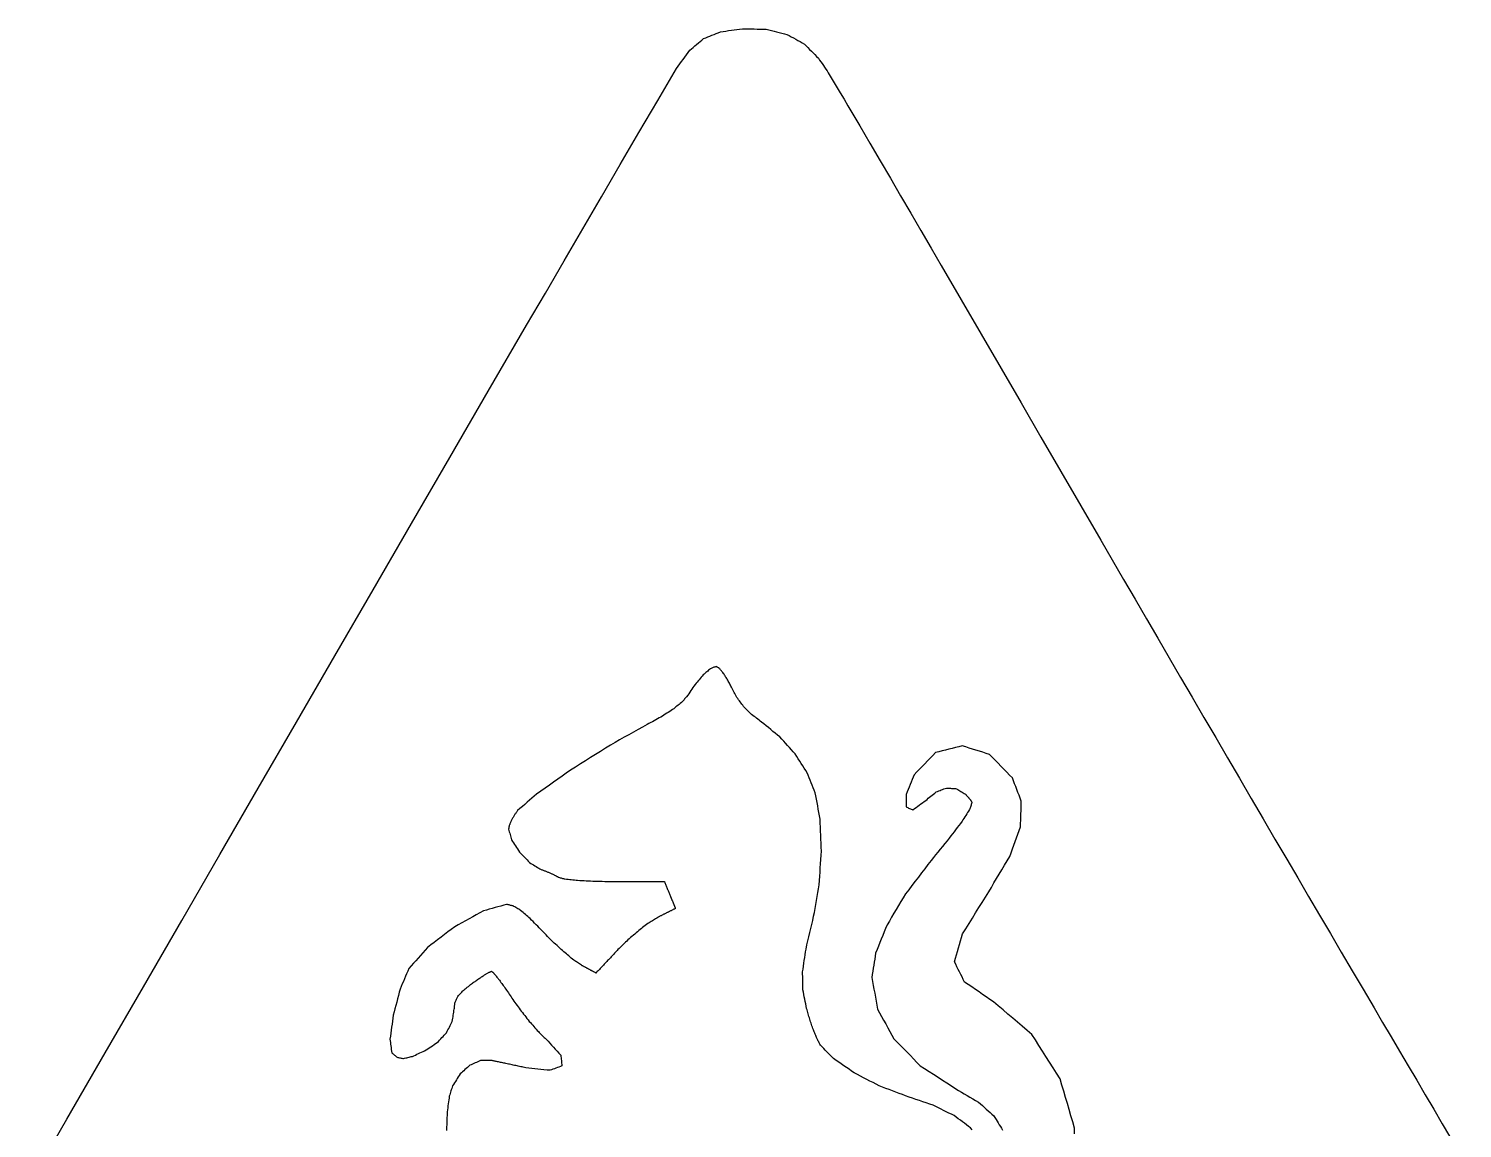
# Model space of a CAD drawing. Extents: x -1 to 383, y 21 to 442.
# Drawn here: x 51 to 325.7, y 231.7 to 442.4 of the extents above; entities that cross this region are included whole.
import ezdxf

# ---------------------------------------------------------------- set-up
doc = ezdxf.new("R2010")
doc.units = 0
doc.layers.get('0').update_dxf_attribs({"linetype": 'CONTINUOUS'})

msp = doc.modelspace()

# ---------------------------------------------------------------- linework, layer by layer
at = {"color": 7}
for points in [[(50.954082, 220.81376), (58.284803, 233.494632), (65.615526, 246.175512), (72.946247, 258.856392), (80.276966, 271.537272), (87.607694, 284.218152), (94.95423, 296.894064), (102.300766, 309.569968), (109.647302, 322.24588), (116.993838, 334.921784), (124.340374, 347.597696), (131.68691, 360.2736), (139.033446, 372.949512), (146.379982, 385.625421), (149.967782, 391.77537), (153.55559, 397.925318), (157.143398, 404.075267), (160.731206, 410.225216), (164.319014, 416.375165), (167.906822, 422.525114), (171.49463, 428.675062), (175.082438, 434.825011), (175.399854, 435.257623), (175.71727, 435.690234), (176.034686, 436.122846), (176.35211, 436.555458), (176.669526, 436.98807), (176.986942, 437.420682), (177.304358, 437.853294), (177.621774, 438.285906), (177.95459, 438.566689), (178.287406, 438.847474), (178.62023, 439.128258), (178.953046, 439.409042), (179.285862, 439.689826), (179.618678, 439.97061), (179.951494, 440.251394), (180.28431, 440.532178), (180.687102, 440.693966), (181.089886, 440.855755), (181.49267, 441.017543), (181.895454, 441.179331), (182.298238, 441.341119), (182.701022, 441.502907), (183.103806, 441.664696), (183.50659, 441.826484), (184.033918, 441.902108), (184.561238, 441.977732), (185.088558, 442.053356), (185.615878, 442.12898), (186.143198, 442.204604), (186.670518, 442.280228), (187.197838, 442.355852), (187.725158, 442.431476), (188.29591, 442.419003), (188.866662, 442.40653), (189.437414, 442.394057), (190.008166, 442.381584), (190.578918, 442.369112), (191.14967, 442.356639), (191.720422, 442.344166), (192.291182, 442.331693), (192.787622, 442.208598), (193.284062, 442.085503), (193.780502, 441.962408), (194.27695, 441.839312), (194.77339, 441.716217), (195.26983, 441.593122), (195.766278, 441.470027), (196.262718, 441.346932), (196.680566, 441.114878), (197.098422, 440.882824), (197.51627, 440.65077), (197.934118, 440.418716), (198.351966, 440.186662), (198.769822, 439.954608), (199.18767, 439.722554), (199.605518, 439.4905), (199.940494, 439.151151), (200.27547, 438.811802), (200.610446, 438.472453), (200.945422, 438.133104), (201.28039, 437.793755), (201.615366, 437.454406), (201.950342, 437.115057), (202.285318, 436.775708), (202.52251, 436.426396), (202.759702, 436.077085), (202.996894, 435.727773), (203.234086, 435.378461), (203.471278, 435.029149), (203.70847, 434.679838), (203.945662, 434.330526), (204.182854, 433.981215), (204.938014, 432.710641), (205.693174, 431.440065), (206.448334, 430.169491), (207.203494, 428.898917), (207.958654, 427.628342), (208.713814, 426.357768), (209.468966, 425.087193), (210.224126, 423.816618), (212.174206, 420.469179), (214.124294, 417.12174), (216.074374, 413.774301), (218.024454, 410.426861), (219.974534, 407.079422), (221.924614, 403.731982), (223.874694, 400.384543), (225.824774, 397.037104), (229.646734, 390.457198), (233.468694, 383.877292), (237.290646, 377.297386), (241.112606, 370.717481), (244.934566, 364.137577), (248.756526, 357.557665), (252.578478, 350.977761), (256.400438, 344.397857), (258.586214, 340.643129), (260.771998, 336.888409), (262.957774, 333.133681), (265.143558, 329.378953), (267.329334, 325.624225), (269.51511, 321.869505), (271.700894, 318.114777), (273.88667, 314.360049), (276.157742, 310.474033), (278.428814, 306.588009), (280.699894, 302.701993), (282.970966, 298.815977), (285.242038, 294.929961), (287.51311, 291.043937), (289.784182, 287.157921), (292.055254, 283.271905), (294.143182, 279.713073), (296.231102, 276.154241), (298.31903, 272.595409), (300.40695, 269.036577), (302.494878, 265.477753), (304.582798, 261.918921), (306.670726, 258.360089), (308.758646, 254.801257), (310.394982, 252.028097), (312.031318, 249.254937), (313.667654, 246.481777), (315.303982, 243.708617), (316.940318, 240.935457), (318.576654, 238.162289), (320.212982, 235.389129), (321.849318, 232.615969), (325.681854, 226.144473)], [(231.78368, 231.429136), (231.457192, 231.798088), (231.063272, 232.093328), (230.66936, 232.388576), (230.275448, 232.683816), (229.881528, 232.979056), (229.487616, 233.274304), (229.093696, 233.569544), (228.699784, 233.864784), (228.305872, 234.160032), (227.801392, 234.407632), (227.29692, 234.655232), (226.792448, 234.902824), (226.287976, 235.150424), (225.783504, 235.398024), (225.279024, 235.645624), (224.774552, 235.893224), (224.27008, 236.140824), (223.61192, 236.36684), (222.953752, 236.592856), (222.295592, 236.818872), (221.637432, 237.044888), (220.979264, 237.270904), (220.321104, 237.49692), (219.662936, 237.722936), (219.004776, 237.948952), (218.374272, 238.186552), (217.74376, 238.42416), (217.113256, 238.66176), (216.482752, 238.89936), (215.85224, 239.136968), (215.221736, 239.374568), (214.591232, 239.612168), (213.96072, 239.849776), (213.359544, 240.161952), (212.75836, 240.474136), (212.157176, 240.78632), (211.556, 241.098496), (210.954816, 241.41068), (210.353632, 241.722864), (209.752456, 242.03504), (209.151272, 242.347224), (208.655568, 242.688608), (208.159864, 243.03), (207.66416, 243.371384), (207.168456, 243.712768), (206.672752, 244.054152), (206.177048, 244.395544), (205.681336, 244.736928), (205.185632, 245.078312), (204.87156, 245.403528), (204.55748, 245.728744), (204.2434, 246.05396), (203.929328, 246.379184), (203.615248, 246.7044), (203.301168, 247.029616), (202.987096, 247.354832), (202.673016, 247.680048), (202.593016, 247.831312), (202.513016, 247.982576), (202.433016, 248.13384), (202.353016, 248.285104), (202.273016, 248.436376), (202.193016, 248.58764), (202.113016, 248.738904), (202.033016, 248.890168), (201.944136, 249.105328), (201.855248, 249.320488), (201.766368, 249.535648), (201.677488, 249.750808), (201.5886, 249.965968), (201.49972, 250.181128), (201.410832, 250.396288), (201.321952, 250.611448), (201.234992, 250.861832), (201.148032, 251.112216), (201.061072, 251.362608), (200.974112, 251.612992), (200.887152, 251.863376), (200.800192, 252.11376), (200.713232, 252.364144), (200.626272, 252.614536), (200.552032, 252.871472), (200.477792, 253.128416), (200.403552, 253.38536), (200.329312, 253.642296), (200.255072, 253.89924), (200.180832, 254.156184), (200.106592, 254.41312), (200.032352, 254.670064), (199.943456, 255.11552), (199.854552, 255.560968), (199.765656, 256.006424), (199.67676, 256.45188), (199.587856, 256.897328), (199.49896, 257.342784), (199.410064, 257.78824), (199.32116, 258.233688), (199.31316, 258.667544), (199.30516, 259.1014), (199.29716, 259.535256), (199.28916, 259.969112), (199.28116, 260.402968), (199.27316, 260.836824), (199.26516, 261.27068), (199.25716, 261.704536), (199.339712, 262.25128), (199.422256, 262.798024), (199.504808, 263.344768), (199.58736, 263.891512), (199.669912, 264.438264), (199.752464, 264.985008), (199.835008, 265.531752), (199.91756, 266.078496), (200.100056, 266.862624), (200.282544, 267.646744), (200.465032, 268.430872), (200.647528, 269.214992), (200.830016, 269.99912), (201.012504, 270.78324), (201.195, 271.567368), (201.377488, 272.351488), (201.5112, 273.107072), (201.64492, 273.862656), (201.778632, 274.618248), (201.912344, 275.373832), (202.046064, 276.129416), (202.179776, 276.885), (202.313496, 277.640584), (202.447208, 278.396168), (202.499048, 279.20388), (202.550888, 280.011584), (202.602728, 280.819296), (202.654568, 281.627), (202.706408, 282.434712), (202.758248, 283.242416), (202.810088, 284.050128), (202.861928, 284.85784), (202.830648, 285.624088), (202.799368, 286.390344), (202.768088, 287.1566), (202.736808, 287.922856), (202.705528, 288.689112), (202.674248, 289.455368), (202.642968, 290.221624), (202.611688, 290.98788), (202.496112, 291.619104), (202.380536, 292.250336), (202.26496, 292.88156), (202.149384, 293.512784), (202.033808, 294.144016), (201.918224, 294.77524), (201.802648, 295.406472), (201.687072, 296.037696), (201.493328, 296.514448), (201.299584, 296.991208), (201.10584, 297.46796), (200.912088, 297.944712), (200.718344, 298.421464), (200.5246, 298.898224), (200.330856, 299.374976), (200.137112, 299.851728), (199.851184, 300.30148), (199.565256, 300.751232), (199.279328, 301.200984), (198.9934, 301.650736), (198.70748, 302.100488), (198.421552, 302.550232), (198.135624, 302.999984), (197.849696, 303.449736), (197.481728, 303.85916), (197.11376, 304.268576), (196.745792, 304.677992), (196.377824, 305.087416), (196.009856, 305.496832), (195.641888, 305.906256), (195.27392, 306.315672), (194.905952, 306.725096), (194.46608, 307.080856), (194.026208, 307.436616), (193.586336, 307.792376), (193.146472, 308.148136), (192.7066, 308.503896), (192.266728, 308.859656), (191.826864, 309.215416), (191.386992, 309.571176), (191.150712, 309.7526), (190.914424, 309.934032), (190.678144, 310.115456), (190.441864, 310.29688), (190.205584, 310.478312), (189.969296, 310.659736), (189.733016, 310.84116), (189.496736, 311.022592), (189.303704, 311.215312), (189.110672, 311.40804), (188.91764, 311.600768), (188.724608, 311.793488), (188.531576, 311.986216), (188.338552, 312.178944), (188.14552, 312.371664), (187.952488, 312.564392), (187.794016, 312.77848), (187.635536, 312.99256), (187.477064, 313.206648), (187.318592, 313.420728), (187.160112, 313.634816), (187.00164, 313.848896), (186.843168, 314.062984), (186.684696, 314.277064), (186.55208, 314.522568), (186.419464, 314.768072), (186.286856, 315.013576), (186.15424, 315.25908), (186.021632, 315.504584), (185.889016, 315.750088), (185.756408, 315.995592), (185.623792, 316.241096), (185.523536, 316.434128), (185.42328, 316.627152), (185.323024, 316.820184), (185.222776, 317.013216), (185.12252, 317.20624), (185.022264, 317.399272), (184.922008, 317.592304), (184.821752, 317.785328), (184.719048, 317.943408), (184.616344, 318.10148), (184.51364, 318.259552), (184.410936, 318.417632), (184.308224, 318.575704), (184.20552, 318.733776), (184.102816, 318.891848), (184.000112, 319.049928), (183.907016, 319.156736), (183.81392, 319.263536), (183.720816, 319.370344), (183.62772, 319.477152), (183.534624, 319.58396), (183.441528, 319.690768), (183.348424, 319.797576), (183.255328, 319.904384), (183.183888, 319.943584), (183.112448, 319.982784), (183.041008, 320.021984), (182.969568, 320.061184), (182.898128, 320.100384), (182.826688, 320.139584), (182.755248, 320.178784), (182.683808, 320.217984), (182.547272, 320.164784), (182.410736, 320.111584), (182.274192, 320.058384), (182.137656, 320.005184), (182.00112, 319.951984), (181.864584, 319.898784), (181.72804, 319.845584), (181.591504, 319.792384), (181.418064, 319.64324), (181.244624, 319.494096), (181.071184, 319.34496), (180.897744, 319.195816), (180.724304, 319.04668), (180.550864, 318.897536), (180.377424, 318.748392), (180.203992, 318.599256), (180.009056, 318.370032), (179.814128, 318.140816), (179.619192, 317.911592), (179.424264, 317.682368), (179.229336, 317.453152), (179.0344, 317.223928), (178.839472, 316.994712), (178.644544, 316.765488), (178.443528, 316.472016), (178.24252, 316.178544), (178.041504, 315.885072), (177.840496, 315.591608), (177.63948, 315.298136), (177.438472, 315.004664), (177.237456, 314.711192), (177.036448, 314.41772), (176.910976, 314.277176), (176.785504, 314.136624), (176.660032, 313.99608), (176.53456, 313.855536), (176.409096, 313.714992), (176.283624, 313.57444), (176.158152, 313.433896), (176.03268, 313.293352), (175.821752, 313.127464), (175.610832, 312.961576), (175.399904, 312.795696), (175.188976, 312.629808), (174.978056, 312.46392), (174.767128, 312.29804), (174.5562, 312.132152), (174.34528, 311.966264), (174.066688, 311.78756), (173.788096, 311.608856), (173.509504, 311.430152), (173.230912, 311.251448), (172.95232, 311.072744), (172.673728, 310.89404), (172.395136, 310.715336), (172.116544, 310.536632), (171.788072, 310.357632), (171.4596, 310.178632), (171.131128, 309.999632), (170.802656, 309.820632), (170.474184, 309.641632), (170.145712, 309.462632), (169.81724, 309.283632), (169.488768, 309.104632), (168.607288, 308.612368), (167.725816, 308.120104), (166.844336, 307.62784), (165.962864, 307.135568), (165.081384, 306.643304), (164.199912, 306.15104), (163.318432, 305.658776), (162.43696, 305.166512), (161.481608, 304.563328), (160.526264, 303.960152), (159.570912, 303.356976), (158.615568, 302.753792), (157.660216, 302.150616), (156.704872, 301.547432), (155.74952, 300.944256), (154.794176, 300.341072), (153.981024, 299.7704), (153.16788, 299.199728), (152.354736, 298.629056), (151.541592, 298.058384), (150.728448, 297.487712), (149.915296, 296.917032), (149.102152, 296.34636), (148.289008, 295.775688), (147.834136, 295.380944), (147.379264, 294.9862), (146.9244, 294.591448), (146.469528, 294.196704), (146.014656, 293.80196), (145.559784, 293.407216), (145.10492, 293.012464), (144.650048, 292.61772), (144.565472, 292.496648), (144.480904, 292.375584), (144.396328, 292.254512), (144.311752, 292.133448), (144.227184, 292.012376), (144.142608, 291.891312), (144.058032, 291.77024), (143.973464, 291.649176), (143.904184, 291.524232), (143.834904, 291.399288), (143.765624, 291.274352), (143.696344, 291.149408), (143.627064, 291.024464), (143.557784, 290.89952), (143.488504, 290.774576), (143.419224, 290.64964), (143.372424, 290.535544), (143.325624, 290.421448), (143.278824, 290.307352), (143.232024, 290.193256), (143.185224, 290.07916), (143.138424, 289.965064), (143.091624, 289.850968), (143.044824, 289.736872), (143.027624, 289.648344), (143.010424, 289.559816), (142.993224, 289.471288), (142.976024, 289.38276), (142.958824, 289.294232), (142.941624, 289.205704), (142.924424, 289.117176), (142.907224, 289.028648), (142.980904, 288.772624), (143.054584, 288.516592), (143.128264, 288.260568), (143.201944, 288.004536), (143.275624, 287.748512), (143.349304, 287.492488), (143.422984, 287.236456), (143.496664, 286.980432), (143.682272, 286.691752), (143.867888, 286.403072), (144.053504, 286.114392), (144.23912, 285.825712), (144.424736, 285.537032), (144.610344, 285.248352), (144.79596, 284.959664), (144.981576, 284.670984), (145.225904, 284.416832), (145.470224, 284.16268), (145.714552, 283.908528), (145.958872, 283.654376), (146.2032, 283.400224), (146.44752, 283.146072), (146.691848, 282.89192), (146.936168, 282.637768), (147.186, 282.485328), (147.435824, 282.332888), (147.685648, 282.18044), (147.935472, 282.028), (148.185296, 281.87556), (148.435128, 281.72312), (148.684952, 281.570672), (148.934776, 281.418232), (149.061752, 281.371512), (149.18872, 281.324792), (149.315696, 281.278072), (149.442672, 281.231352), (149.569648, 281.184632), (149.696616, 281.137912), (149.823592, 281.091192), (149.950568, 281.044472), (150.077088, 280.991192), (150.2036, 280.937912), (150.33012, 280.884632), (150.45664, 280.831352), (150.583152, 280.778072), (150.709672, 280.724792), (150.836192, 280.671512), (150.962704, 280.618232), (151.074112, 280.564952), (151.18552, 280.511672), (151.296928, 280.458392), (151.408336, 280.405112), (151.519736, 280.351832), (151.631144, 280.298552), (151.742552, 280.245272), (151.85396, 280.191992), (151.9356, 280.145272), (152.01724, 280.098552), (152.098888, 280.051832), (152.180528, 280.005112), (152.262168, 279.958392), (152.343808, 279.911672), (152.425456, 279.864952), (152.507096, 279.818232), (152.659344, 279.779432), (152.811584, 279.740632), (152.963832, 279.701832), (153.11608, 279.663032), (153.268328, 279.624232), (153.420568, 279.585432), (153.572816, 279.546632), (153.725064, 279.507832), (154.028704, 279.476072), (154.332352, 279.444312), (154.636, 279.412472), (154.939648, 279.380712), (155.243288, 279.348952), (155.546936, 279.317192), (155.850584, 279.285432), (156.154224, 279.253672), (156.565256, 279.232152), (156.976288, 279.210712), (157.38732, 279.189192), (157.798352, 279.167752), (158.209384, 279.146232), (158.620424, 279.124712), (159.031456, 279.103192), (159.442488, 279.081752), (159.916888, 279.073752), (160.391296, 279.065752), (160.865704, 279.057752), (161.340112, 279.049752), (161.81452, 279.041752), (162.28892, 279.033752), (162.763328, 279.025752), (163.237736, 279.017752), (163.535568, 279.017752), (163.833408, 279.017752), (164.13124, 279.017752), (164.42908, 279.017752), (164.726912, 279.017752), (165.024744, 279.017752), (165.322584, 279.017752), (165.620416, 279.017752), (165.918248, 279.017752), (166.216088, 279.017752), (166.51392, 279.017752), (166.81176, 279.017752), (167.109592, 279.017752), (167.407424, 279.017752), (167.705264, 279.017752), (168.003096, 279.017752), (168.300928, 279.017752), (168.598768, 279.017752), (168.8966, 279.017752), (169.19444, 279.017752), (169.492272, 279.017752), (169.790104, 279.017752), (170.087944, 279.017752), (170.385776, 279.017752), (170.683608, 279.017752), (170.981448, 279.017752), (171.27928, 279.017752), (171.57712, 279.017752), (171.874952, 279.017752), (172.172784, 279.017752), (172.470624, 279.017752), (172.768456, 279.017752), (172.801736, 278.936952), (172.835016, 278.856152), (172.868296, 278.775352), (172.901576, 278.694552), (172.934856, 278.613752), (172.968136, 278.53296), (173.001416, 278.45216), (173.034696, 278.37136), (173.067976, 278.29056), (173.101256, 278.20976), (173.134536, 278.12896), (173.167816, 278.04816), (173.201096, 277.96736), (173.234376, 277.88656), (173.267656, 277.80576), (173.300936, 277.72496), (173.334216, 277.644168), (173.367496, 277.563368), (173.400776, 277.482568), (173.434056, 277.401768), (173.467336, 277.320968), (173.500616, 277.240168), (173.533896, 277.159368), (173.567176, 277.078568), (173.600456, 276.997768), (173.633736, 276.916968), (173.667016, 276.836176), (173.700296, 276.755376), (173.733576, 276.674576), (173.766856, 276.593776), (173.800136, 276.512976), (173.833416, 276.432176), (173.866696, 276.351376), (173.899976, 276.270576), (173.933256, 276.189776), (173.966536, 276.108976), (173.999816, 276.028184), (174.033096, 275.947384), (174.066376, 275.866584), (174.099656, 275.785784), (174.132936, 275.704984), (174.166216, 275.624184), (174.199496, 275.543384), (174.232776, 275.462584), (174.266056, 275.381792), (174.299336, 275.300992), (174.332616, 275.220192), (174.365896, 275.139392), (174.399176, 275.058592), (174.432456, 274.977792), (174.465736, 274.896992), (174.499016, 274.816192), (174.532296, 274.7354), (174.565576, 274.6546), (174.598856, 274.5738), (174.632136, 274.493), (174.665416, 274.4122), (174.698696, 274.3314), (174.731976, 274.2506), (174.765256, 274.1698), (174.798536, 274.089008), (174.831816, 274.008208), (174.865096, 273.927408), (174.898376, 273.846608), (174.79224, 273.793408), (174.686104, 273.740208), (174.57996, 273.687008), (174.473824, 273.633808), (174.367688, 273.580608), (174.261552, 273.527488), (174.155416, 273.474288), (174.04928, 273.421088), (173.943136, 273.367888), (173.837, 273.314688), (173.730864, 273.261488), (173.624728, 273.208288), (173.518592, 273.155088), (173.412448, 273.101888), (173.306312, 273.048688), (173.200176, 272.995488), (173.09404, 272.942288), (172.987904, 272.889088), (172.88176, 272.835888), (172.775624, 272.782688), (172.669488, 272.729488), (172.563352, 272.676288), (172.457216, 272.623088), (172.35108, 272.569888), (172.244936, 272.516768), (172.1388, 272.463568), (172.032664, 272.410368), (171.926528, 272.357168), (171.820392, 272.303968), (171.714248, 272.250768), (171.608112, 272.197568), (171.501976, 272.144368), (171.29548, 272.017584), (171.088984, 271.890792), (170.882488, 271.764008), (170.676, 271.637216), (170.469504, 271.510432), (170.263008, 271.383648), (170.056512, 271.256856), (169.850016, 271.130072), (169.601632, 270.942056), (169.35324, 270.754048), (169.104856, 270.566032), (168.856464, 270.378024), (168.60808, 270.190008), (168.359688, 270.002), (168.111304, 269.813984), (167.86292, 269.625968), (167.60388, 269.402096), (167.344848, 269.178224), (167.085808, 268.954352), (166.826776, 268.73048), (166.567744, 268.506608), (166.308704, 268.282736), (166.049672, 268.058864), (165.79064, 267.835), (165.552208, 267.600632), (165.313776, 267.366264), (165.075344, 267.131896), (164.836904, 266.897528), (164.598472, 266.66316), (164.36004, 266.428792), (164.121608, 266.194424), (163.883176, 265.960056), (163.751232, 265.81996), (163.61928, 265.679864), (163.487336, 265.539768), (163.355384, 265.399672), (163.22344, 265.259576), (163.091488, 265.119472), (162.959544, 264.979376), (162.8276, 264.83928), (162.695648, 264.699184), (162.563704, 264.559088), (162.431752, 264.418992), (162.299808, 264.278896), (162.167856, 264.1388), (162.035912, 263.998704), (161.90396, 263.858608), (161.772016, 263.718504), (161.640072, 263.578408), (161.50812, 263.438312), (161.376176, 263.298216), (161.244224, 263.15812), (161.11228, 263.018024), (160.980328, 262.877928), (160.848384, 262.737832), (160.71644, 262.597736), (160.584488, 262.45764), (160.452544, 262.317544), (160.320592, 262.17744), (160.188648, 262.037344), (160.056696, 261.897248), (159.924752, 261.757152), (159.7928, 261.617056), (159.660856, 261.47696), (159.573664, 261.52392), (159.48648, 261.57088), (159.399288, 261.61784), (159.312096, 261.6648), (159.224904, 261.71176), (159.13772, 261.75872), (159.050528, 261.80568), (158.963336, 261.85264), (158.876144, 261.8996), (158.78896, 261.94656), (158.701768, 261.99352), (158.614576, 262.04048), (158.527384, 262.08744), (158.4402, 262.1344), (158.353008, 262.18136), (158.265816, 262.22832), (158.178624, 262.27528), (158.09144, 262.32224), (158.004248, 262.3692), (157.917056, 262.41616), (157.829864, 262.46312), (157.74268, 262.51008), (157.655488, 262.55704), (157.568296, 262.604), (157.481104, 262.65096), (157.39392, 262.69792), (157.306728, 262.74488), (157.219536, 262.79184), (157.132344, 262.8388), (157.04516, 262.88576), (156.957968, 262.93272), (156.870776, 262.97968), (156.688808, 263.102584), (156.506832, 263.225496), (156.324864, 263.3484), (156.142888, 263.471304), (155.96092, 263.594216), (155.778944, 263.71712), (155.596976, 263.840024), (155.415, 263.962928), (155.177336, 264.158736), (154.939672, 264.354544), (154.702008, 264.550352), (154.464352, 264.74616), (154.226688, 264.94196), (153.989024, 265.137768), (153.75136, 265.333576), (153.513696, 265.529384), (153.251144, 265.771136), (152.9886, 266.012896), (152.726048, 266.254656), (152.463504, 266.496416), (152.200952, 266.738176), (151.938408, 266.979936), (151.675856, 267.221696), (151.413312, 267.463448), (151.156688, 267.724216), (150.900056, 267.984984), (150.643432, 268.245744), (150.3868, 268.506512), (150.130176, 268.767272), (149.873552, 269.02804), (149.61692, 269.2888), (149.360296, 269.549568), (149.071064, 269.845232), (148.78184, 270.140896), (148.492608, 270.43656), (148.203384, 270.732224), (147.914152, 271.027896), (147.624928, 271.32356), (147.335696, 271.619224), (147.046472, 271.914888), (146.819176, 272.110768), (146.591888, 272.306656), (146.3646, 272.502536), (146.137304, 272.698416), (145.910016, 272.894304), (145.682728, 273.090184), (145.455432, 273.286064), (145.228144, 273.481952), (145.046168, 273.590408), (144.864192, 273.698872), (144.682216, 273.807336), (144.50024, 273.9158), (144.318264, 274.024264), (144.136288, 274.132728), (143.954312, 274.241192), (143.772336, 274.349656), (143.619048, 274.383096), (143.465768, 274.416536), (143.31248, 274.449976), (143.159192, 274.483416), (143.005912, 274.516856), (142.852624, 274.550296), (142.699344, 274.583736), (142.546056, 274.617176), (141.991352, 274.465216), (141.436648, 274.313248), (140.881952, 274.161288), (140.327248, 274.00932), (139.772544, 273.85736), (139.21784, 273.7054), (138.663136, 273.553432), (138.108432, 273.401472), (137.419088, 273.020208), (136.729744, 272.638952), (136.0404, 272.257688), (135.351064, 271.876424), (134.66172, 271.495168), (133.972376, 271.113904), (133.283032, 270.732648), (132.593688, 270.351384), (131.940504, 269.852768), (131.287328, 269.354152), (130.634144, 268.855536), (129.980968, 268.35692), (129.327784, 267.858312), (128.6746, 267.359696), (128.021424, 266.86108), (127.36824, 266.362464), (126.922032, 265.858432), (126.475816, 265.354408), (126.0296, 264.850384), (125.583392, 264.346352), (125.137176, 263.842328), (124.69096, 263.338304), (124.244752, 262.834272), (123.798536, 262.330248), (123.59036, 261.840592), (123.382192, 261.350944), (123.174016, 260.861288), (122.96584, 260.371632), (122.757672, 259.881984), (122.549496, 259.392328), (122.34132, 258.902672), (122.133144, 258.413024), (121.96948, 257.786072), (121.805816, 257.15912), (121.642152, 256.532176), (121.478488, 255.905224), (121.314824, 255.278272), (121.15116, 254.651328), (120.987496, 254.024376), (120.823832, 253.397424), (120.743616, 252.82472), (120.6634, 252.252016), (120.583184, 251.679312), (120.502968, 251.106608), (120.42276, 250.533896), (120.342544, 249.961192), (120.262328, 249.388488), (120.182112, 248.815784), (120.224272, 248.488864), (120.266432, 248.161936), (120.308592, 247.835016), (120.350752, 247.508096), (120.392912, 247.181176), (120.435072, 246.854248), (120.477232, 246.527328), (120.519392, 246.200408), (120.646928, 246.09204), (120.774464, 245.983672), (120.902, 245.875304), (121.029536, 245.766936), (121.157072, 245.658568), (121.284608, 245.5502), (121.412144, 245.441832), (121.53968, 245.333464), (121.695568, 245.304024), (121.851456, 245.274584), (122.007344, 245.245144), (122.163232, 245.215704), (122.31912, 245.186264), (122.475016, 245.156824), (122.630904, 245.127384), (122.786792, 245.097944), (122.997712, 245.148984), (123.208624, 245.200024), (123.419544, 245.251064), (123.630456, 245.302104), (123.841376, 245.353144), (124.052296, 245.404184), (124.263208, 245.455224), (124.474128, 245.506264), (124.766744, 245.639376), (125.05936, 245.77248), (125.351984, 245.905584), (125.6446, 246.038688), (125.937216, 246.171792), (126.229832, 246.304904), (126.522456, 246.438008), (126.815072, 246.571112), (127.119168, 246.768296), (127.423256, 246.96548), (127.727352, 247.162664), (128.031448, 247.359848), (128.335536, 247.557024), (128.639632, 247.754208), (128.94372, 247.951392), (129.247816, 248.148576), (129.470888, 248.38568), (129.69396, 248.622792), (129.917024, 248.859896), (130.140096, 249.097), (130.363168, 249.334112), (130.58624, 249.571216), (130.809312, 249.80832), (131.032376, 250.045424), (131.169688, 250.315792), (131.307008, 250.58616), (131.44432, 250.85652), (131.581632, 251.126888), (131.718944, 251.397256), (131.856256, 251.667616), (131.993576, 251.937984), (132.130888, 252.208352), (132.177688, 252.505312), (132.224488, 252.802272), (132.271288, 253.099232), (132.318088, 253.396192), (132.364888, 253.693152), (132.411688, 253.990112), (132.458488, 254.287072), (132.505288, 254.584032), (132.523848, 254.746152), (132.542408, 254.908272), (132.560968, 255.070392), (132.579528, 255.232512), (132.598088, 255.394632), (132.616648, 255.556752), (132.635208, 255.718872), (132.653768, 255.880992), (132.719288, 256.021304), (132.784808, 256.161616), (132.850328, 256.301928), (132.915848, 256.44224), (132.981368, 256.582552), (133.046888, 256.722872), (133.112408, 256.863184), (133.177928, 257.003496), (133.305152, 257.143472), (133.432384, 257.283448), (133.559608, 257.423424), (133.686832, 257.5634), (133.814064, 257.703376), (133.941288, 257.843352), (134.06852, 257.983336), (134.195744, 258.123312), (134.399448, 258.284416), (134.60316, 258.445528), (134.806864, 258.60664), (135.010576, 258.767744), (135.21428, 258.928856), (135.417992, 259.089968), (135.621696, 259.251072), (135.825408, 259.412184), (135.991576, 259.528912), (136.157752, 259.64564), (136.32392, 259.762368), (136.490088, 259.879096), (136.656264, 259.995824), (136.822432, 260.112552), (136.988608, 260.22928), (137.154776, 260.346008), (137.30044, 260.441592), (137.446104, 260.537184), (137.591768, 260.632776), (137.737424, 260.728368), (137.883088, 260.823952), (138.028752, 260.919544), (138.174416, 261.015136), (138.32008, 261.110728), (138.42952, 261.175288), (138.538968, 261.239848), (138.648408, 261.304408), (138.757856, 261.368968), (138.867296, 261.433528), (138.976744, 261.498088), (139.086184, 261.562648), (139.195624, 261.627208), (139.253144, 261.650888), (139.310664, 261.674648), (139.368184, 261.698408), (139.425704, 261.722168), (139.483224, 261.745928), (139.540744, 261.769688), (139.598264, 261.793448), (139.655784, 261.817128), (139.713944, 261.766328), (139.772104, 261.715528), (139.830264, 261.664728), (139.888424, 261.613928), (139.946584, 261.563128), (140.004744, 261.512328), (140.062904, 261.461528), (140.121064, 261.410728), (140.232344, 261.27232), (140.343616, 261.13392), (140.454896, 260.99552), (140.566168, 260.857112), (140.677448, 260.718712), (140.78872, 260.580312), (140.9, 260.441904), (141.01128, 260.303504), (141.159648, 260.098672), (141.308024, 259.893832), (141.4564, 259.689), (141.604776, 259.48416), (141.753152, 259.279328), (141.901528, 259.074488), (142.049904, 258.869656), (142.19828, 258.664816), (142.36776, 258.414688), (142.53724, 258.16456), (142.706728, 257.914424), (142.876208, 257.664296), (143.045688, 257.41416), (143.215168, 257.164032), (143.384656, 256.913896), (143.554136, 256.663768), (143.749968, 256.386776), (143.9458, 256.109792), (144.141632, 255.8328), (144.337464, 255.555808), (144.533296, 255.278816), (144.729128, 255.001832), (144.92496, 254.72484), (145.120792, 254.447848), (145.340904, 254.16988), (145.561016, 253.891912), (145.78112, 253.613952), (146.001232, 253.335984), (146.221336, 253.058016), (146.441448, 252.780048), (146.66156, 252.50208), (146.881664, 252.224112), (147.099104, 251.97748), (147.316544, 251.73084), (147.533992, 251.4842), (147.751432, 251.237568), (147.968872, 250.990928), (148.186312, 250.744296), (148.403752, 250.497656), (148.621192, 250.251024), (148.809024, 250.068024), (148.996848, 249.885024), (149.18468, 249.702024), (149.372504, 249.519024), (149.560336, 249.336024), (149.74816, 249.153024), (149.935992, 248.970024), (150.123816, 248.787024), (150.473696, 248.403248), (150.823576, 248.019472), (151.173456, 247.635688), (151.523344, 247.251912), (151.873224, 246.868136), (152.223104, 246.48436), (152.572984, 246.100576), (152.922864, 245.7168), (152.948944, 245.462384), (152.975024, 245.20796), (153.001104, 244.953544), (153.027184, 244.699128), (153.053264, 244.444704), (153.079344, 244.190288), (153.105424, 243.935864), (153.131504, 243.681448), (152.847608, 243.575712), (152.563712, 243.469976), (152.279816, 243.36424), (151.995912, 243.258512), (151.712016, 243.152776), (151.42812, 243.04704), (151.144216, 242.941304), (150.86032, 242.835568), (150.28028, 242.897808), (149.700248, 242.960128), (149.120208, 243.022368), (148.540176, 243.084688), (147.960136, 243.146928), (147.380096, 243.209168), (146.800064, 243.271488), (146.220024, 243.333728), (145.980088, 243.384368), (145.74016, 243.435008), (145.500224, 243.485648), (145.260288, 243.536288), (145.020352, 243.586928), (144.780424, 243.637568), (144.540488, 243.688208), (144.300552, 243.738848), (144.064448, 243.788608), (143.828344, 243.838368), (143.59224, 243.888128), (143.356136, 243.937888), (143.120032, 243.987648), (142.883928, 244.037408), (142.647824, 244.087168), (142.411728, 244.136928), (142.206624, 244.180128), (142.00152, 244.223328), (141.796416, 244.266528), (141.591312, 244.309728), (141.386216, 244.352928), (141.181112, 244.396128), (140.976008, 244.439328), (140.770904, 244.482528), (140.623976, 244.513408), (140.477048, 244.544288), (140.330112, 244.575168), (140.183184, 244.606048), (140.036256, 244.636928), (139.889328, 244.667808), (139.742392, 244.698688), (139.595464, 244.729568), (139.335016, 244.725568), (139.074568, 244.721568), (138.81412, 244.717568), (138.553672, 244.713568), (138.293224, 244.709568), (138.032776, 244.705568), (137.772328, 244.701568), (137.51188, 244.697568), (137.256984, 244.585584), (137.002096, 244.4736), (136.7472, 244.361616), (136.492312, 244.24964), (136.237416, 244.137656), (135.982528, 244.025672), (135.727632, 243.913688), (135.472744, 243.801704), (135.243608, 243.5954), (135.014464, 243.389104), (134.785328, 243.182808), (134.556192, 242.976504), (134.327056, 242.770208), (134.09792, 242.563912), (133.868784, 242.357608), (133.639648, 242.151312), (133.456464, 241.863984), (133.27328, 241.576648), (133.090096, 241.28932), (132.906912, 241.001992), (132.723736, 240.714656), (132.540552, 240.427328), (132.357368, 240.139992), (132.174184, 239.852664), (132.096184, 239.61004), (132.018184, 239.367416), (131.940184, 239.124784), (131.862184, 238.88216), (131.784184, 238.639536), (131.706184, 238.396912), (131.628184, 238.15428), (131.550184, 237.911656), (131.501544, 237.531984), (131.452904, 237.152312), (131.404264, 236.772632), (131.355624, 236.39296), (131.306984, 236.013288), (131.258344, 235.633616), (131.209704, 235.253936), (131.161144, 234.874264), (131.136184, 234.281584), (131.111224, 233.688896), (131.086264, 233.096216), (131.061304, 232.503528), (131.036344, 231.910848), (131.011384, 231.31816)], [(251.333056, 230.63904), (251.387136, 231.762936), (251.038424, 232.942384), (250.689712, 234.121832), (250.341, 235.30128), (249.992288, 236.480728), (249.643576, 237.660176), (249.294872, 238.839624), (248.94616, 240.019072), (248.597448, 241.19852), (247.923392, 242.263592), (247.249344, 243.328656), (246.575288, 244.393728), (245.901232, 245.4588), (245.227184, 246.523872), (244.553128, 247.588944), (243.87908, 248.654008), (243.205024, 249.71908), (242.283064, 250.49984), (241.361096, 251.2806), (240.439136, 252.061352), (239.517176, 252.842112), (238.595216, 253.622872), (237.673248, 254.403632), (236.751288, 255.184384), (235.829328, 255.965144), (235.138536, 256.438696), (234.447744, 256.91224), (233.756952, 257.385792), (233.06616, 257.859344), (232.375368, 258.332888), (231.684576, 258.80644), (230.993784, 259.279992), (230.302992, 259.753536), (230.058624, 260.239528), (229.814248, 260.725512), (229.56988, 261.211496), (229.325512, 261.69748), (229.081144, 262.183464), (228.836768, 262.669448), (228.5924, 263.155432), (228.348032, 263.641416), (228.542936, 264.3062), (228.737832, 264.970976), (228.932736, 265.63576), (229.127632, 266.300544), (229.322536, 266.965328), (229.51744, 267.630112), (229.712336, 268.294896), (229.90724, 268.959672), (230.534264, 269.969624), (231.16128, 270.979568), (231.788304, 271.989512), (232.41532, 272.999456), (233.042344, 274.0094), (233.669368, 275.019344), (234.296384, 276.029288), (234.923408, 277.039232), (235.428952, 277.888048), (235.934488, 278.736864), (236.440032, 279.58568), (236.945576, 280.434488), (237.451112, 281.283304), (237.956656, 282.13212), (238.4622, 282.980936), (238.967744, 283.829752), (239.22516, 284.54052), (239.482576, 285.251288), (239.74, 285.962056), (239.997416, 286.672824), (240.254832, 287.383592), (240.512256, 288.094352), (240.769672, 288.80512), (241.027088, 289.515888), (241.044768, 290.128776), (241.062368, 290.741664), (241.080048, 291.354552), (241.097648, 291.96744), (241.115328, 292.58032), (241.133008, 293.193208), (241.150688, 293.806096), (241.168368, 294.418984), (240.954584, 294.974152), (240.7408, 295.529328), (240.527016, 296.084496), (240.313232, 296.639672), (240.099448, 297.19484), (239.885664, 297.750016), (239.67188, 298.305184), (239.458096, 298.86036), (238.913104, 299.423784), (238.368112, 299.987208), (237.82312, 300.550624), (237.278128, 301.114048), (236.733136, 301.677472), (236.188144, 302.240896), (235.643152, 302.80432), (235.09816, 303.367736), (234.443056, 303.57112), (233.787952, 303.774496), (233.132848, 303.977872), (232.477744, 304.181248), (231.82264, 304.384624), (231.167536, 304.588), (230.512432, 304.791384), (229.857328, 304.99476), (229.214192, 304.834072), (228.571056, 304.673392), (227.92792, 304.512712), (227.284784, 304.352024), (226.641648, 304.191344), (225.998512, 304.030664), (225.355376, 303.869984), (224.71224, 303.709296), (224.203152, 303.180544), (223.694064, 302.651784), (223.184976, 302.123024), (222.675888, 301.594272), (222.1668, 301.065512), (221.657712, 300.536752), (221.148624, 300.008), (220.639536, 299.47924), (220.444608, 299.008032), (220.24968, 298.536824), (220.054744, 298.065616), (219.859816, 297.594408), (219.664888, 297.1232), (219.46996, 296.651992), (219.275032, 296.180784), (219.080096, 295.709576), (219.079568, 295.409072), (219.07904, 295.108568), (219.078512, 294.808064), (219.077984, 294.50756), (219.077456, 294.207056), (219.076928, 293.906552), (219.0764, 293.606048), (219.07588, 293.305544), (219.242208, 293.237064), (219.408536, 293.168584), (219.574864, 293.100104), (219.741192, 293.031624), (219.90752, 292.963144), (220.073848, 292.894664), (220.240176, 292.826184), (220.406504, 292.757704), (220.712144, 292.982536), (221.017784, 293.207368), (221.323424, 293.4322), (221.629056, 293.657024), (221.934696, 293.881856), (222.240336, 294.106688), (222.545976, 294.331512), (222.851616, 294.556344), (223.09916, 294.758968), (223.346696, 294.961592), (223.59424, 295.164216), (223.841784, 295.36684), (224.08932, 295.569464), (224.336864, 295.772088), (224.5844, 295.974712), (224.831944, 296.177344), (225.084784, 296.271864), (225.337632, 296.366384), (225.590472, 296.460904), (225.843312, 296.555424), (226.09616, 296.649944), (226.349, 296.744464), (226.60184, 296.838984), (226.854688, 296.933504), (227.094832, 296.917104), (227.334976, 296.900704), (227.575112, 296.884304), (227.815256, 296.867904), (228.0554, 296.851504), (228.295544, 296.835104), (228.535688, 296.818704), (228.775832, 296.802304), (228.985272, 296.672056), (229.19472, 296.541816), (229.40416, 296.411576), (229.613608, 296.281336), (229.823048, 296.151096), (230.032488, 296.020848), (230.241936, 295.890608), (230.451376, 295.760368), (230.512416, 295.695488), (230.573456, 295.630608), (230.634496, 295.565728), (230.695536, 295.500768), (230.756576, 295.435888), (230.817616, 295.371008), (230.878656, 295.306128), (230.939696, 295.241168), (230.989696, 295.180608), (231.039696, 295.120048), (231.089696, 295.059488), (231.139696, 294.998928), (231.189696, 294.938368), (231.239696, 294.877808), (231.289696, 294.817248), (231.339696, 294.756688), (231.373456, 294.707248), (231.407216, 294.657808), (231.440976, 294.608288), (231.474736, 294.558848), (231.508496, 294.509408), (231.542256, 294.459968), (231.576016, 294.410528), (231.609776, 294.361088), (231.622176, 294.329488), (231.634576, 294.297888), (231.646976, 294.266288), (231.659376, 294.234688), (231.671776, 294.203088), (231.684176, 294.171488), (231.696576, 294.139888), (231.708976, 294.108288), (231.650416, 293.944416), (231.591856, 293.780536), (231.533296, 293.616664), (231.474816, 293.452792), (231.416256, 293.28892), (231.357696, 293.12504), (231.299136, 292.961168), (231.240576, 292.797296), (231.06152, 292.51756), (230.882464, 292.237832), (230.703408, 291.958096), (230.524352, 291.678368), (230.345296, 291.398632), (230.16624, 291.118904), (229.987184, 290.839168), (229.808136, 290.55944), (229.503336, 290.156496), (229.198536, 289.753552), (228.893744, 289.350608), (228.588944, 288.947664), (228.284144, 288.54472), (227.979352, 288.141776), (227.674552, 287.738832), (227.36976, 287.33588), (226.934008, 286.802376), (226.498256, 286.268864), (226.062504, 285.735352), (225.626752, 285.20184), (225.191, 284.668328), (224.755256, 284.134816), (224.319504, 283.601304), (223.883752, 283.067792), (223.273312, 282.265696), (222.662864, 281.4636), (222.052424, 280.661504), (221.441976, 279.859408), (220.831536, 279.057312), (220.221088, 278.255216), (219.610648, 277.453128), (219.0002, 276.651032), (218.554592, 275.905536), (218.108984, 275.160048), (217.663368, 274.41456), (217.21776, 273.669072), (216.772152, 272.923576), (216.326544, 272.178088), (215.880928, 271.4326), (215.43532, 270.687104), (215.162816, 270.01456), (214.890312, 269.342016), (214.617808, 268.669464), (214.345304, 267.99692), (214.072808, 267.324368), (213.800304, 266.651824), (213.5278, 265.979272), (213.255296, 265.306728), (213.164176, 264.723464), (213.073048, 264.140192), (212.981928, 263.556928), (212.8908, 262.973664), (212.79968, 262.390392), (212.70856, 261.807128), (212.617432, 261.223856), (212.526312, 260.640592), (212.662832, 259.881), (212.79936, 259.121408), (212.93588, 258.361816), (213.0724, 257.602224), (213.20892, 256.842632), (213.345448, 256.08304), (213.481968, 255.323448), (213.618488, 254.563856), (214.010272, 253.851704), (214.402048, 253.139552), (214.793832, 252.427408), (215.185616, 251.715256), (215.5774, 251.003104), (215.969176, 250.290952), (216.36096, 249.578808), (216.752744, 248.866656), (217.383232, 248.22388), (218.01372, 247.581104), (218.644208, 246.93832), (219.274704, 246.295544), (219.905192, 245.652768), (220.53568, 245.009992), (221.166168, 244.367208), (221.796664, 243.724432), (222.649304, 243.17296), (223.501952, 242.62148), (224.3546, 242.070008), (225.207248, 241.518528), (226.059896, 240.967056), (226.912536, 240.415576), (227.765184, 239.864104), (228.617832, 239.312624), (229.161328, 238.98812), (229.704824, 238.663608), (230.24832, 238.339104), (230.791816, 238.0146), (231.335304, 237.690088), (231.8788, 237.365584), (232.422296, 237.04108), (232.965792, 236.716568), (233.333816, 236.392984), (233.70184, 236.069392), (234.069864, 235.7458), (234.437888, 235.422208), (234.805912, 235.098616), (235.173928, 234.775024), (235.541952, 234.45144), (235.909976, 234.127848), (236.118832, 233.786376), (236.327688, 233.444896), (236.536544, 233.103424), (236.7454, 232.761952), (236.954256, 232.42048), (237.163112, 232.079), (237.371976, 231.737528), (237.580832, 231.396056)]]:
    msp.add_lwpolyline(points, dxfattribs=at)

doc.saveas('drawing.dxf')
